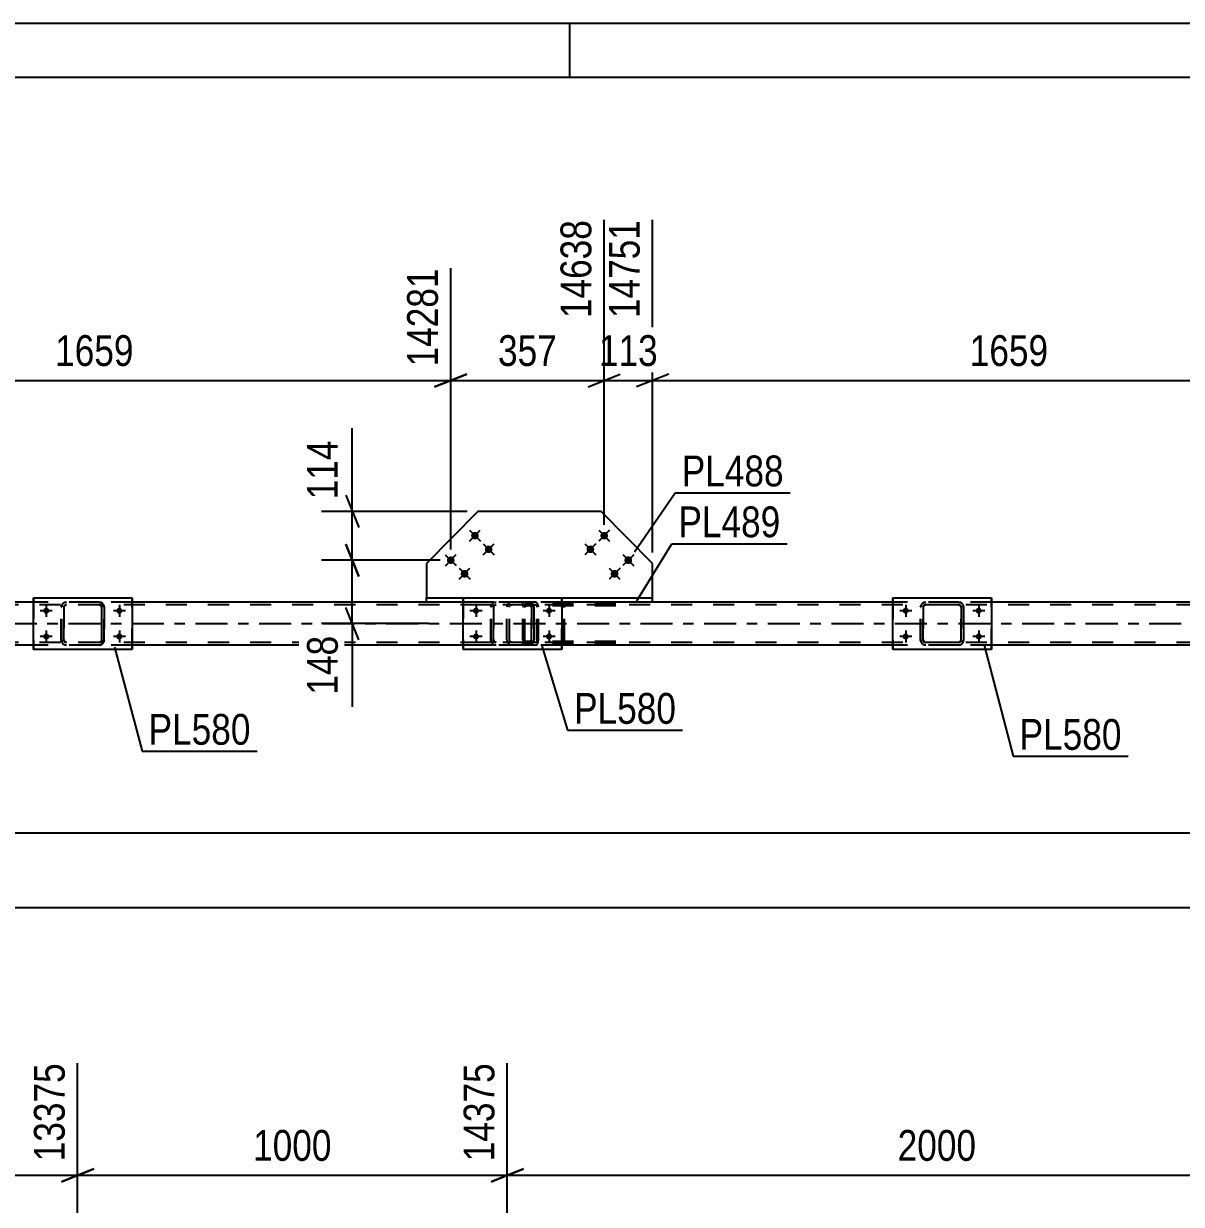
# Model space of a CAD drawing. Header units: millimetres. Extents: x 0 to 841, y 0 to 594.
# Drawn here: x 580.2 to 687.9, y 484.1 to 594 of the extents above; entities that cross this region are included whole.
import ezdxf

# ---------------------------------------------------------------- set-up
doc = ezdxf.new("R2010")
doc.units = ezdxf.units.MM
doc.linetypes.add('DXK_LINE_DOT2', pattern=[3.9198, 1.9599, -1.9599])
doc.linetypes.add('DXK_LINE_DOT3', pattern=[5.9187, 2.979, -0.9799, 0.9799, -0.9799])
doc.styles.add('Arial Narrow', font='ARIALN.TTF', dxfattribs={"height": 0.2})

# ---------------------------------------------------------------- blocks, each defined once
blk = doc.blocks.new('Unknown-570369486-1113')
at = {"color": 5, "linetype": 'Continuous'}
for p, q in [((841, 594), (0, 594)), ((631, 589), (631, 594)), ((836, 589), (5, 589))]:
    blk.add_line(p, q, dxfattribs=at)
blk = doc.blocks.new('Part-570369486-4406 - 4387')
at = {"color": 7, "linetype": 'DXK_LINE_DOT2'}
for p, q in [((760, 539.92), (93.08, 539.92)), ((590.28, 540.16), (581.08, 540.16)), ((638.72, 540.16), (617.67, 540.16)), ((670.28, 540.16), (661.08, 540.16)), ((760, 536.4), (93.08, 536.4)), ((590.28, 536.16), (581.08, 536.16)), ((630.28, 536.16), (621.08, 536.16)), ((670.28, 536.16), (661.08, 536.16))]:
    blk.add_line(p, q, dxfattribs=at)
at = {"color": 2, "linetype": 'Continuous'}
for p, q in [((581.08, 540.16), (553.58, 540.16)), ((617.67, 540.16), (590.28, 540.16)), ((661.08, 540.16), (638.72, 540.16)), ((701.08, 540.16), (670.28, 540.16)), ((581.08, 536.16), (550.28, 536.16)), ((621.08, 536.16), (590.28, 536.16)), ((661.08, 536.16), (630.28, 536.16)), ((701.08, 536.16), (670.28, 536.16))]:
    blk.add_line(p, q, dxfattribs=at)
at = {"color": 7, "linetype": 'DXK_LINE_DOT3'}
blk.add_line((93.08, 538.16), (760, 538.16), dxfattribs=at)
blk = doc.blocks.new('Part-570369486-4416 - 4387')
at = {"color": 2, "linetype": 'Continuous'}
for p, q in [((661.08, 535.76), (661.08, 540.56)), ((661.08, 540.56), (661.08, 540.56)), ((661.08, 540.56), (670.28, 540.56)), ((670.28, 540.56), (670.28, 535.76)), ((661.08, 535.76), (661.08, 535.76)), ((670.28, 535.76), (661.08, 535.76))]:
    blk.add_line(p, q, dxfattribs=at)
at = {"color": 7, "linetype": 'DXK_LINE_DOT2'}
for p, q in [((661.08, 540.56), (661.08, 535.76)), ((661.08, 540.56), (661.08, 540.56)), ((670.28, 535.76), (670.28, 540.56)), ((661.08, 535.76), (661.08, 535.76))]:
    blk.add_line(p, q, dxfattribs=at)
blk = doc.blocks.new('Part-570369486-4482 - 4387')
at = {"color": 2, "linetype": 'Continuous'}
for p, q in [((621.08, 535.76), (621.08, 540.56)), ((621.08, 540.56), (621.08, 540.56)), ((621.08, 540.56), (630.28, 540.56)), ((630.28, 540.56), (630.28, 535.76)), ((621.08, 535.76), (621.08, 535.76)), ((630.28, 535.76), (621.08, 535.76))]:
    blk.add_line(p, q, dxfattribs=at)
at = {"color": 7, "linetype": 'DXK_LINE_DOT2'}
for p, q in [((621.08, 540.56), (621.08, 535.76)), ((621.08, 540.56), (621.08, 540.56)), ((630.28, 535.76), (630.28, 540.56)), ((621.08, 535.76), (621.08, 535.76))]:
    blk.add_line(p, q, dxfattribs=at)
blk = doc.blocks.new('Part-570369486-4489 - 4387')
at = {"color": 7, "linetype": 'DXK_LINE_DOT2'}
for p, q in [((583.67, 539.68), (583.71, 539.86)), ((583.67, 539.68), (583.68, 539.68)), ((583.67, 536.64), (583.67, 539.68)), ((583.71, 539.86), (583.68, 539.68)), ((583.68, 536.64), (583.68, 539.68)), ((583.93, 539.77), (583.91, 539.68)), ((583.92, 539.68), (583.91, 539.68)), ((583.91, 539.68), (583.91, 536.64)), ((583.92, 539.68), (583.94, 539.77)), ((583.92, 536.64), (583.92, 539.68)), ((583.98, 539.85), (583.93, 539.77)), ((583.94, 539.77), (583.99, 539.85)), ((583.97, 540.12), (584.15, 540.16)), ((584.16, 540.16), (583.97, 540.12)), ((583.97, 540.12), (583.97, 540.12)), ((584.06, 539.9), (583.98, 539.85)), ((583.99, 539.85), (584.07, 539.9)), ((584.15, 539.92), (584.06, 539.9)), ((584.07, 539.9), (584.16, 539.92)), ((587.2, 540.16), (584.15, 540.16)), ((587.2, 539.92), (584.15, 539.92)), ((587.19, 540.16), (587.37, 540.12)), ((587.28, 539.9), (587.19, 539.92)), ((587.38, 540.12), (587.2, 540.16)), ((587.2, 539.92), (587.29, 539.9)), ((587.28, 539.9), (587.29, 539.9)), ((587.36, 539.85), (587.28, 539.9)), ((587.29, 539.9), (587.37, 539.85)), ((587.41, 539.77), (587.36, 539.85)), ((587.37, 539.85), (587.42, 539.77)), ((587.43, 539.7), (587.41, 539.77)), ((587.42, 539.77), (587.44, 539.68)), ((587.43, 539.68), (587.43, 539.7)), ((587.44, 539.68), (587.43, 539.68)), ((587.43, 539.68), (587.43, 536.64)), ((587.44, 536.64), (587.44, 539.68)), ((587.63, 539.86), (587.67, 539.68)), ((587.68, 539.68), (587.64, 539.86)), ((587.68, 539.68), (587.67, 539.68)), ((587.67, 539.68), (587.67, 536.64)), ((587.68, 536.64), (587.68, 539.68)), ((583.68, 536.64), (583.67, 536.64)), ((583.71, 536.46), (583.67, 536.64)), ((583.68, 536.64), (583.71, 536.46)), ((583.91, 536.64), (583.92, 536.64)), ((583.91, 536.64), (583.93, 536.55)), ((583.94, 536.55), (583.92, 536.64)), ((583.93, 536.55), (583.98, 536.47)), ((583.99, 536.47), (583.94, 536.55)), ((583.98, 536.47), (584.06, 536.42)), ((584.07, 536.42), (583.99, 536.47)), ((584.06, 536.42), (584.15, 536.4)), ((584.16, 536.4), (584.07, 536.42)), ((587.2, 536.4), (584.15, 536.4)), ((587.19, 536.4), (587.28, 536.42)), ((587.29, 536.42), (587.2, 536.4)), ((587.28, 536.42), (587.36, 536.47)), ((587.28, 536.42), (587.29, 536.42)), ((587.37, 536.47), (587.29, 536.42)), ((587.36, 536.47), (587.41, 536.55)), ((587.42, 536.55), (587.37, 536.47)), ((587.41, 536.55), (587.43, 536.64)), ((587.44, 536.64), (587.42, 536.55)), ((587.43, 536.64), (587.44, 536.64)), ((587.67, 536.64), (587.63, 536.46)), ((587.64, 536.46), (587.68, 536.64)), ((587.67, 536.64), (587.68, 536.64)), ((583.97, 536.2), (583.97, 536.2)), ((584.15, 536.16), (583.97, 536.2)), ((583.97, 536.2), (584.16, 536.16)), ((587.2, 536.16), (584.15, 536.16)), ((587.37, 536.2), (587.19, 536.16)), ((587.2, 536.16), (587.38, 536.2))]:
    blk.add_line(p, q, dxfattribs=at)
at = {"color": 7, "linetype": 'DXK_LINE_DOT3'}
blk.add_line((585.68, 538.16), (585.67, 538.16), dxfattribs=at)
at = {"color": 7, "linetype": 'DXK_LINE_DOT2'}
for centre, start, end in [((584.15, 539.68), 112.5, 157.5), ((584.16, 539.68), 112.5, 157.5), ((587.19, 539.68), 22.5, 67.5), ((587.2, 539.68), 22.5, 67.5), ((584.15, 536.64), 202.5, 247.5), ((584.16, 536.64), 202.5, 247.5), ((587.19, 536.64), 292.5, 337.5), ((587.2, 536.64), 292.5, 337.5)]:
    blk.add_arc(centre, 0.48, start, end, dxfattribs=at)
blk = doc.blocks.new('Part-570369486-4536 - 4387')
at = {"color": 2, "linetype": 'Continuous'}
for p, q in [((617.67, 540.16), (617.67, 540.56)), ((617.67, 540.56), (638.72, 540.56)), ((617.67, 540.16), (617.67, 540.16)), ((621.08, 540.16), (617.67, 540.16)), ((638.72, 540.16), (630.28, 540.16)), ((638.72, 540.16), (638.72, 540.56)), ((638.72, 540.16), (638.72, 540.16))]:
    blk.add_line(p, q, dxfattribs=at)
at = {"color": 7, "linetype": 'DXK_LINE_DOT2'}
for p, q in [((617.67, 540.56), (617.67, 540.56)), ((617.67, 540.56), (638.72, 540.56)), ((638.72, 540.16), (617.67, 540.16)), ((630.28, 540.16), (621.08, 540.16)), ((638.72, 540.56), (638.72, 540.56))]:
    blk.add_line(p, q, dxfattribs=at)
blk = doc.blocks.new('Part-570369486-4483 - 4387')
at = {"color": 7, "linetype": 'DXK_LINE_DOT2'}
for p, q in [((623.67, 539.68), (623.71, 539.86)), ((623.67, 539.68), (623.68, 539.68)), ((623.67, 536.64), (623.67, 539.68)), ((623.71, 539.86), (623.68, 539.68)), ((623.68, 536.64), (623.68, 539.68)), ((623.93, 539.77), (623.91, 539.68)), ((623.92, 539.68), (623.91, 539.68)), ((623.91, 539.68), (623.91, 536.64)), ((623.92, 539.68), (623.94, 539.77)), ((623.92, 536.64), (623.92, 539.68)), ((623.98, 539.85), (623.93, 539.77)), ((623.94, 539.77), (623.99, 539.85)), ((623.97, 540.12), (624.15, 540.16)), ((624.16, 540.16), (623.97, 540.12)), ((623.97, 540.12), (623.97, 540.12)), ((624.06, 539.9), (623.98, 539.85)), ((623.99, 539.85), (624.07, 539.9)), ((624.15, 539.92), (624.06, 539.9)), ((624.07, 539.9), (624.16, 539.92)), ((627.2, 540.16), (624.15, 540.16)), ((627.2, 539.92), (624.15, 539.92)), ((627.19, 540.16), (627.37, 540.12)), ((627.28, 539.9), (627.19, 539.92)), ((627.38, 540.12), (627.2, 540.16)), ((627.2, 539.92), (627.29, 539.9)), ((627.28, 539.9), (627.29, 539.9)), ((627.36, 539.85), (627.28, 539.9)), ((627.29, 539.9), (627.37, 539.85)), ((627.41, 539.77), (627.36, 539.85)), ((627.37, 539.85), (627.42, 539.77)), ((627.43, 539.69), (627.41, 539.77)), ((627.42, 539.77), (627.44, 539.68)), ((627.43, 539.68), (627.43, 539.69)), ((627.44, 539.68), (627.43, 539.68)), ((627.43, 539.68), (627.43, 536.64)), ((627.44, 536.64), (627.44, 539.68)), ((627.63, 539.86), (627.67, 539.68)), ((627.68, 539.68), (627.64, 539.86)), ((627.68, 539.68), (627.67, 539.68)), ((627.67, 539.68), (627.67, 536.64)), ((627.68, 536.64), (627.68, 539.68)), ((623.68, 536.64), (623.67, 536.64)), ((623.71, 536.46), (623.67, 536.64)), ((623.68, 536.64), (623.71, 536.46)), ((623.91, 536.64), (623.92, 536.64)), ((623.91, 536.64), (623.93, 536.55)), ((623.94, 536.55), (623.92, 536.64)), ((623.93, 536.55), (623.98, 536.47)), ((623.99, 536.47), (623.94, 536.55)), ((623.98, 536.47), (624.06, 536.42)), ((624.07, 536.42), (623.99, 536.47)), ((624.06, 536.42), (624.15, 536.4)), ((624.16, 536.4), (624.07, 536.42)), ((627.2, 536.4), (624.15, 536.4)), ((627.19, 536.4), (627.28, 536.42)), ((627.29, 536.42), (627.2, 536.4)), ((627.28, 536.42), (627.36, 536.47)), ((627.28, 536.42), (627.29, 536.42)), ((627.37, 536.47), (627.29, 536.42)), ((627.36, 536.47), (627.41, 536.55)), ((627.42, 536.55), (627.37, 536.47)), ((627.41, 536.55), (627.43, 536.64)), ((627.44, 536.64), (627.42, 536.55)), ((627.43, 536.64), (627.44, 536.64)), ((627.67, 536.64), (627.63, 536.46)), ((627.64, 536.46), (627.68, 536.64)), ((627.67, 536.64), (627.68, 536.64)), ((623.97, 536.2), (623.97, 536.2)), ((624.15, 536.16), (623.97, 536.2)), ((623.97, 536.2), (624.16, 536.16)), ((627.2, 536.16), (624.15, 536.16)), ((627.37, 536.2), (627.19, 536.16)), ((627.2, 536.16), (627.38, 536.2))]:
    blk.add_line(p, q, dxfattribs=at)
at = {"color": 7, "linetype": 'DXK_LINE_DOT3'}
blk.add_line((625.68, 538.16), (625.67, 538.16), dxfattribs=at)
at = {"color": 7, "linetype": 'DXK_LINE_DOT2'}
for centre, start, end in [((624.15, 539.68), 112.5, 157.5), ((624.16, 539.68), 112.5, 157.5), ((627.19, 539.68), 22.5, 67.5), ((627.2, 539.68), 22.5, 67.5), ((624.15, 536.64), 202.5, 247.5), ((624.16, 536.64), 202.5, 247.5), ((627.19, 536.64), 292.5, 337.5), ((627.2, 536.64), 292.5, 337.5)]:
    blk.add_arc(centre, 0.48, start, end, dxfattribs=at)
blk = doc.blocks.new('Part-570369486-4488 - 4387')
at = {"color": 2, "linetype": 'Continuous'}
for p, q in [((581.08, 535.76), (581.08, 540.56)), ((581.08, 540.56), (581.08, 540.56)), ((581.08, 540.56), (590.28, 540.56)), ((590.28, 540.56), (590.28, 535.76)), ((581.08, 535.76), (581.08, 535.76)), ((590.28, 535.76), (581.08, 535.76))]:
    blk.add_line(p, q, dxfattribs=at)
at = {"color": 7, "linetype": 'DXK_LINE_DOT2'}
for p, q in [((581.08, 540.56), (581.08, 535.76)), ((581.08, 540.56), (581.08, 540.56)), ((590.28, 535.76), (590.28, 540.56)), ((581.08, 535.76), (581.08, 535.76))]:
    blk.add_line(p, q, dxfattribs=at)
blk = doc.blocks.new('Part-570369486-4508 - 4387')
at = {"color": 2, "linetype": 'Continuous'}
for p, q in [((622.45, 548.61), (617.67, 543.77)), ((633.94, 548.61), (622.45, 548.61)), ((638.72, 543.77), (633.94, 548.61)), ((617.67, 543.77), (617.67, 540.56)), ((638.72, 540.56), (638.72, 543.77))]:
    blk.add_line(p, q, dxfattribs=at)
at = {"color": 7, "linetype": 'DXK_LINE_DOT2'}
blk.add_line((617.67, 540.56), (638.72, 540.56), dxfattribs=at)
blk = doc.blocks.new('Bolt-570369486-4659 - 4387')
at = {"linetype": 'Continuous'}
for points in [[(582, 539.36), (582, 539.42), (582.02, 539.47), (582.05, 539.52), (582.09, 539.57), (582.14, 539.6), (582.19, 539.63), (582.25, 539.64), (582.31, 539.64), (582.36, 539.63), (582.42, 539.6), (582.47, 539.57), (582.5, 539.52), (582.53, 539.47), (582.55, 539.42), (582.56, 539.36), (582.55, 539.3), (582.53, 539.25), (582.5, 539.19), (582.47, 539.15), (582.42, 539.12), (582.36, 539.09), (582.31, 539.08), (582.25, 539.08), (582.19, 539.09), (582.14, 539.12), (582.09, 539.15), (582.05, 539.19), (582.02, 539.25), (582, 539.3)], [(588.8, 539.36), (588.8, 539.42), (588.82, 539.47), (588.85, 539.52), (588.89, 539.57), (588.94, 539.6), (588.99, 539.63), (589.05, 539.64), (589.11, 539.64), (589.16, 539.63), (589.22, 539.6), (589.27, 539.57), (589.3, 539.52), (589.33, 539.47), (589.35, 539.42), (589.36, 539.36), (589.35, 539.3), (589.33, 539.25), (589.3, 539.19), (589.27, 539.15), (589.22, 539.12), (589.16, 539.09), (589.11, 539.08), (589.05, 539.08), (588.99, 539.09), (588.94, 539.12), (588.89, 539.15), (588.85, 539.19), (588.82, 539.25), (588.8, 539.3)], [(582, 536.96), (582, 537.02), (582.02, 537.07), (582.05, 537.12), (582.09, 537.17), (582.14, 537.2), (582.19, 537.23), (582.25, 537.24), (582.31, 537.24), (582.36, 537.23), (582.42, 537.2), (582.47, 537.17), (582.5, 537.12), (582.53, 537.07), (582.55, 537.02), (582.56, 536.96), (582.55, 536.9), (582.53, 536.85), (582.5, 536.79), (582.47, 536.75), (582.42, 536.72), (582.36, 536.69), (582.31, 536.68), (582.25, 536.68), (582.19, 536.69), (582.14, 536.72), (582.09, 536.75), (582.05, 536.79), (582.02, 536.85), (582, 536.9)], [(588.8, 536.96), (588.8, 537.02), (588.82, 537.07), (588.85, 537.12), (588.89, 537.17), (588.94, 537.2), (588.99, 537.23), (589.05, 537.24), (589.11, 537.24), (589.16, 537.23), (589.22, 537.2), (589.27, 537.17), (589.3, 537.12), (589.33, 537.07), (589.35, 537.02), (589.36, 536.96), (589.35, 536.9), (589.33, 536.85), (589.3, 536.79), (589.27, 536.75), (589.22, 536.72), (589.16, 536.69), (589.11, 536.68), (589.05, 536.68), (588.99, 536.69), (588.94, 536.72), (588.89, 536.75), (588.85, 536.79), (588.82, 536.85), (588.8, 536.9)]]:
    blk.add_hatch(color=1, dxfattribs=at).paths.add_polyline_path(points)
at = {"color": 1, "linetype": 'Continuous'}
for p, q in [((582.28, 539.92), (582.28, 538.8)), ((589.08, 539.92), (589.08, 538.8)), ((582.84, 539.36), (581.72, 539.36)), ((589.64, 539.36), (588.52, 539.36)), ((582.28, 537.52), (582.28, 536.4)), ((589.08, 537.52), (589.08, 536.4)), ((582.84, 536.96), (581.72, 536.96)), ((589.64, 536.96), (588.52, 536.96))]:
    blk.add_line(p, q, dxfattribs=at)
blk = doc.blocks.new('Part-570369486-4691 - 4387')
at = {"color": 7, "linetype": 'DXK_LINE_DOT2'}
for p, q in [((626.67, 539.79), (626.64, 539.67)), ((626.64, 536.65), (626.64, 539.67)), ((626.81, 539.67), (626.82, 539.73)), ((626.81, 536.65), (626.81, 539.67)), ((626.82, 539.73), (626.86, 539.78)), ((626.98, 539.99), (626.85, 539.97)), ((626.86, 539.78), (626.92, 539.82)), ((626.92, 539.82), (626.98, 539.83)), ((635.29, 539.99), (626.98, 539.99)), ((635.29, 539.83), (626.98, 539.83)), ((630.32, 539.97), (630.19, 539.99)), ((630.19, 539.83), (630.26, 539.82)), ((630.26, 539.82), (630.31, 539.78)), ((630.31, 539.78), (630.35, 539.73)), ((630.36, 539.68), (630.35, 539.73)), ((630.36, 539.67), (630.36, 539.68)), ((630.36, 536.65), (630.36, 539.67)), ((630.51, 539.77), (630.51, 539.79)), ((630.53, 539.67), (630.51, 539.77)), ((630.53, 536.65), (630.53, 539.67)), ((626.64, 536.65), (626.67, 536.53)), ((626.82, 536.59), (626.81, 536.65)), ((626.86, 536.54), (626.82, 536.59)), ((626.85, 536.35), (626.98, 536.33)), ((626.92, 536.5), (626.86, 536.54)), ((626.98, 536.49), (626.92, 536.5)), ((635.29, 536.49), (626.98, 536.49)), ((635.29, 536.33), (626.98, 536.33)), ((630.26, 536.5), (630.19, 536.49)), ((630.19, 536.33), (630.32, 536.35)), ((630.31, 536.54), (630.26, 536.5)), ((630.35, 536.59), (630.31, 536.54)), ((630.36, 536.65), (630.35, 536.59)), ((630.51, 536.53), (630.53, 536.65))]:
    blk.add_line(p, q, dxfattribs=at)
for centre, start, end in [((626.97, 539.66), 110.7583, 155.68), ((626.97, 536.66), 204.32, 249.2417), ((630.21, 536.66), 290.7583, 335.68)]:
    blk.add_arc(centre, 0.331, start, end, dxfattribs=at)
blk = doc.blocks.new('Bolt-570369486-4625 - 4387')
at = {"linetype": 'Continuous'}
for points in [[(622, 539.36), (622, 539.42), (622.02, 539.47), (622.05, 539.52), (622.09, 539.57), (622.14, 539.6), (622.19, 539.63), (622.25, 539.64), (622.31, 539.64), (622.36, 539.63), (622.42, 539.6), (622.47, 539.57), (622.5, 539.52), (622.53, 539.47), (622.55, 539.42), (622.56, 539.36), (622.55, 539.3), (622.53, 539.25), (622.5, 539.19), (622.47, 539.15), (622.42, 539.12), (622.36, 539.09), (622.31, 539.08), (622.25, 539.08), (622.19, 539.09), (622.14, 539.12), (622.09, 539.15), (622.05, 539.19), (622.02, 539.25), (622, 539.3)], [(628.8, 539.36), (628.8, 539.42), (628.82, 539.47), (628.85, 539.52), (628.89, 539.57), (628.94, 539.6), (628.99, 539.63), (629.05, 539.64), (629.11, 539.64), (629.16, 539.63), (629.22, 539.6), (629.27, 539.57), (629.3, 539.52), (629.33, 539.47), (629.35, 539.42), (629.36, 539.36), (629.35, 539.3), (629.33, 539.25), (629.3, 539.19), (629.27, 539.15), (629.22, 539.12), (629.16, 539.09), (629.11, 539.08), (629.05, 539.08), (628.99, 539.09), (628.94, 539.12), (628.89, 539.15), (628.85, 539.19), (628.82, 539.25), (628.8, 539.3)], [(622, 536.96), (622, 537.02), (622.02, 537.07), (622.05, 537.12), (622.09, 537.17), (622.14, 537.2), (622.19, 537.23), (622.25, 537.24), (622.31, 537.24), (622.36, 537.23), (622.42, 537.2), (622.47, 537.17), (622.5, 537.12), (622.53, 537.07), (622.55, 537.02), (622.56, 536.96), (622.55, 536.9), (622.53, 536.85), (622.5, 536.79), (622.47, 536.75), (622.42, 536.72), (622.36, 536.69), (622.31, 536.68), (622.25, 536.68), (622.19, 536.69), (622.14, 536.72), (622.09, 536.75), (622.05, 536.79), (622.02, 536.85), (622, 536.9)], [(628.8, 536.96), (628.8, 537.02), (628.82, 537.07), (628.85, 537.12), (628.89, 537.17), (628.94, 537.2), (628.99, 537.23), (629.05, 537.24), (629.11, 537.24), (629.16, 537.23), (629.22, 537.2), (629.27, 537.17), (629.3, 537.12), (629.33, 537.07), (629.35, 537.02), (629.36, 536.96), (629.35, 536.9), (629.33, 536.85), (629.3, 536.79), (629.27, 536.75), (629.22, 536.72), (629.16, 536.69), (629.11, 536.68), (629.05, 536.68), (628.99, 536.69), (628.94, 536.72), (628.89, 536.75), (628.85, 536.79), (628.82, 536.85), (628.8, 536.9)]]:
    blk.add_hatch(color=1, dxfattribs=at).paths.add_polyline_path(points)
at = {"color": 1, "linetype": 'Continuous'}
for p, q in [((622.28, 539.92), (622.28, 538.8)), ((629.08, 539.92), (629.08, 538.8)), ((622.84, 539.36), (621.72, 539.36)), ((629.64, 539.36), (628.52, 539.36)), ((622.28, 537.52), (622.28, 536.4)), ((629.08, 537.52), (629.08, 536.4)), ((622.84, 536.96), (621.72, 536.96)), ((629.64, 536.96), (628.52, 536.96))]:
    blk.add_line(p, q, dxfattribs=at)
blk = doc.blocks.new('Bolt-570369486-4626 - 4387')
at = {"linetype": 'Continuous'}
for points in [[(634.46, 546.09, -1), (633.96, 546.6, -1)], [(633.18, 544.82, -1), (632.68, 545.33, -1)], [(636.71, 543.81, -1), (636.2, 544.32, -1)], [(635.43, 542.54, -1), (634.92, 543.06, -1)]]:
    blk.add_hatch(color=1, dxfattribs=at).paths.add_polyline_path(points)
at = {"color": 1, "linetype": 'Continuous'}
for p, q in [((634.72, 546.85), (633.7, 545.84)), ((633.7, 546.85), (634.72, 545.83)), ((632.42, 545.59), (633.43, 544.57)), ((633.44, 545.58), (632.42, 544.57)), ((635.95, 544.58), (636.96, 543.55)), ((636.97, 544.57), (635.95, 543.56)), ((635.69, 543.31), (634.66, 542.29)), ((634.67, 543.31), (635.68, 542.29))]:
    blk.add_line(p, q, dxfattribs=at)
blk = doc.blocks.new('Bolt-570369486-4651 - 4387')
at = {"linetype": 'Continuous'}
for points in [[(662, 539.36), (662, 539.42), (662.02, 539.47), (662.05, 539.52), (662.09, 539.57), (662.14, 539.6), (662.19, 539.63), (662.25, 539.64), (662.31, 539.64), (662.36, 539.63), (662.42, 539.6), (662.46, 539.57), (662.5, 539.52), (662.53, 539.47), (662.55, 539.42), (662.56, 539.36), (662.55, 539.3), (662.53, 539.25), (662.5, 539.19), (662.46, 539.15), (662.42, 539.12), (662.36, 539.09), (662.31, 539.08), (662.25, 539.08), (662.19, 539.09), (662.14, 539.12), (662.09, 539.15), (662.05, 539.19), (662.02, 539.25), (662, 539.3)], [(668.8, 539.36), (668.8, 539.42), (668.82, 539.47), (668.85, 539.52), (668.89, 539.57), (668.94, 539.6), (668.99, 539.63), (669.05, 539.64), (669.11, 539.64), (669.16, 539.63), (669.22, 539.6), (669.26, 539.57), (669.3, 539.52), (669.33, 539.47), (669.35, 539.42), (669.36, 539.36), (669.35, 539.3), (669.33, 539.25), (669.3, 539.19), (669.26, 539.15), (669.22, 539.12), (669.16, 539.09), (669.11, 539.08), (669.05, 539.08), (668.99, 539.09), (668.94, 539.12), (668.89, 539.15), (668.85, 539.19), (668.82, 539.25), (668.8, 539.3)], [(662, 536.96), (662, 537.02), (662.02, 537.07), (662.05, 537.12), (662.09, 537.17), (662.14, 537.2), (662.19, 537.23), (662.25, 537.24), (662.31, 537.24), (662.36, 537.23), (662.42, 537.2), (662.46, 537.17), (662.5, 537.12), (662.53, 537.07), (662.55, 537.02), (662.56, 536.96), (662.55, 536.9), (662.53, 536.85), (662.5, 536.79), (662.46, 536.75), (662.42, 536.72), (662.36, 536.69), (662.31, 536.68), (662.25, 536.68), (662.19, 536.69), (662.14, 536.72), (662.09, 536.75), (662.05, 536.79), (662.02, 536.85), (662, 536.9)], [(668.8, 536.96), (668.8, 537.02), (668.82, 537.07), (668.85, 537.12), (668.89, 537.17), (668.94, 537.2), (668.99, 537.23), (669.05, 537.24), (669.11, 537.24), (669.16, 537.23), (669.22, 537.2), (669.26, 537.17), (669.3, 537.12), (669.33, 537.07), (669.35, 537.02), (669.36, 536.96), (669.35, 536.9), (669.33, 536.85), (669.3, 536.79), (669.26, 536.75), (669.22, 536.72), (669.16, 536.69), (669.11, 536.68), (669.05, 536.68), (668.99, 536.69), (668.94, 536.72), (668.89, 536.75), (668.85, 536.79), (668.82, 536.85), (668.8, 536.9)]]:
    blk.add_hatch(color=1, dxfattribs=at).paths.add_polyline_path(points)
at = {"color": 1, "linetype": 'Continuous'}
for p, q in [((662.28, 539.92), (662.28, 538.8)), ((669.08, 539.92), (669.08, 538.8)), ((662.84, 539.36), (661.72, 539.36)), ((669.64, 539.36), (668.52, 539.36)), ((662.28, 537.52), (662.28, 536.4)), ((669.08, 537.52), (669.08, 536.4)), ((662.84, 536.96), (661.72, 536.96)), ((669.64, 536.96), (668.52, 536.96))]:
    blk.add_line(p, q, dxfattribs=at)
blk = doc.blocks.new('Bolt-570369486-4660 - 4387')
at = {"linetype": 'Continuous'}
for points in [[(622.43, 546.6, -1), (621.93, 546.09, -1)], [(623.71, 545.33, -1), (623.21, 544.82, -1)], [(620.18, 544.32, -1), (619.68, 543.81, -1)], [(621.47, 543.06, -1), (620.96, 542.54, -1)]]:
    blk.add_hatch(color=1, dxfattribs=at).paths.add_polyline_path(points)
at = {"color": 1, "linetype": 'Continuous'}
for p, q in [((621.67, 546.85), (622.69, 545.84)), ((621.67, 545.83), (622.68, 546.85)), ((622.95, 544.57), (623.97, 545.59)), ((622.95, 545.58), (623.97, 544.57)), ((619.42, 544.57), (620.44, 543.56)), ((619.43, 543.55), (620.44, 544.58)), ((620.7, 543.31), (621.73, 542.29)), ((620.71, 542.29), (621.72, 543.31))]:
    blk.add_line(p, q, dxfattribs=at)
blk = doc.blocks.new('Part-570369486-4692 - 4387')
at = {"color": 7, "linetype": 'DXK_LINE_DOT2'}
for p, q in [((627.82, 540.16), (621.27, 540.16)), ((627.82, 539.92), (621.27, 539.92)), ((625.18, 539.86), (625.14, 539.68)), ((625.14, 536.64), (625.14, 539.68)), ((625.39, 539.68), (625.41, 539.77)), ((625.39, 536.64), (625.39, 539.68)), ((625.41, 539.77), (625.46, 539.85)), ((625.64, 540.16), (625.45, 540.12)), ((625.46, 539.85), (625.55, 539.9)), ((625.55, 539.9), (625.64, 539.92)), ((626.64, 539.92), (626.64, 540.16)), ((627.92, 540.12), (627.82, 540.16)), ((627.82, 539.92), (627.87, 539.9)), ((627.87, 539.9), (627.91, 539.85)), ((627.91, 539.85), (627.94, 539.77)), ((628.01, 540.02), (627.92, 540.12)), ((627.94, 539.77), (627.95, 539.68)), ((627.95, 536.64), (627.95, 539.68)), ((628.07, 539.86), (628.01, 540.02)), ((628.09, 539.68), (628.07, 539.86)), ((628.09, 536.64), (628.09, 539.68)), ((627.82, 536.4), (621.27, 536.4)), ((625.14, 536.64), (625.18, 536.46)), ((625.41, 536.55), (625.39, 536.64)), ((625.46, 536.47), (625.41, 536.55)), ((625.55, 536.42), (625.46, 536.47)), ((625.64, 536.4), (625.55, 536.42)), ((626.64, 536.16), (626.64, 536.4)), ((627.87, 536.42), (627.82, 536.4)), ((627.91, 536.47), (627.87, 536.42)), ((627.94, 536.55), (627.91, 536.47)), ((627.92, 536.2), (628.01, 536.3)), ((627.95, 536.64), (627.94, 536.55)), ((628.01, 536.3), (628.07, 536.46)), ((628.07, 536.46), (628.09, 536.64)), ((627.82, 536.16), (621.27, 536.16)), ((625.45, 536.2), (625.64, 536.16)), ((627.82, 536.16), (627.92, 536.2))]:
    blk.add_line(p, q, dxfattribs=at)
for centre, start, end in [((625.63, 539.67), 111.1942, 156.1507), ((625.63, 536.66), 203.8493, 248.8058)]:
    blk.add_arc(centre, 0.492, start, end, dxfattribs=at)
blk = doc.blocks.new('Part-570369486-4707 - 4387')
at = {"color": 7, "linetype": 'DXK_LINE_DOT2'}
for p, q in [((663.67, 539.68), (663.71, 539.86)), ((663.67, 539.68), (663.68, 539.68)), ((663.67, 536.64), (663.67, 539.68)), ((663.71, 539.86), (663.68, 539.68)), ((663.68, 536.64), (663.68, 539.68)), ((663.93, 539.77), (663.91, 539.68)), ((663.92, 539.68), (663.91, 539.68)), ((663.91, 539.68), (663.91, 536.64)), ((663.92, 539.68), (663.94, 539.77)), ((663.92, 536.64), (663.92, 539.68)), ((663.98, 539.85), (663.93, 539.77)), ((663.94, 539.77), (663.99, 539.85)), ((663.97, 540.12), (664.15, 540.16)), ((664.16, 540.16), (663.97, 540.12)), ((663.97, 540.12), (663.97, 540.12)), ((664.06, 539.9), (663.98, 539.85)), ((663.99, 539.85), (664.07, 539.9)), ((664.15, 539.92), (664.06, 539.9)), ((664.07, 539.9), (664.16, 539.92)), ((667.2, 540.16), (664.15, 540.16)), ((667.2, 539.92), (664.15, 539.92)), ((667.19, 540.16), (667.37, 540.12)), ((667.28, 539.9), (667.19, 539.92)), ((667.38, 540.12), (667.2, 540.16)), ((667.2, 539.92), (667.29, 539.9)), ((667.28, 539.9), (667.29, 539.9)), ((667.36, 539.85), (667.28, 539.9)), ((667.29, 539.9), (667.37, 539.85)), ((667.41, 539.77), (667.36, 539.85)), ((667.37, 539.85), (667.42, 539.77)), ((667.43, 539.69), (667.41, 539.77)), ((667.42, 539.77), (667.44, 539.68)), ((667.43, 539.68), (667.43, 539.69)), ((667.44, 539.68), (667.43, 539.68)), ((667.43, 539.68), (667.43, 536.64)), ((667.44, 536.64), (667.44, 539.68)), ((667.63, 539.86), (667.67, 539.68)), ((667.68, 539.68), (667.64, 539.86)), ((667.68, 539.68), (667.67, 539.68)), ((667.67, 539.68), (667.67, 536.64)), ((667.68, 536.64), (667.68, 539.68)), ((663.68, 536.64), (663.67, 536.64)), ((663.71, 536.46), (663.67, 536.64)), ((663.68, 536.64), (663.71, 536.46)), ((663.91, 536.64), (663.92, 536.64)), ((663.91, 536.64), (663.93, 536.55)), ((663.94, 536.55), (663.92, 536.64)), ((663.93, 536.55), (663.98, 536.47)), ((663.99, 536.47), (663.94, 536.55)), ((663.98, 536.47), (664.06, 536.42)), ((664.07, 536.42), (663.99, 536.47)), ((664.06, 536.42), (664.15, 536.4)), ((664.16, 536.4), (664.07, 536.42)), ((667.2, 536.4), (664.15, 536.4)), ((667.19, 536.4), (667.28, 536.42)), ((667.29, 536.42), (667.2, 536.4)), ((667.28, 536.42), (667.36, 536.47)), ((667.28, 536.42), (667.29, 536.42)), ((667.37, 536.47), (667.29, 536.42)), ((667.36, 536.47), (667.41, 536.55)), ((667.42, 536.55), (667.37, 536.47)), ((667.41, 536.55), (667.43, 536.64)), ((667.44, 536.64), (667.42, 536.55)), ((667.43, 536.64), (667.44, 536.64)), ((667.67, 536.64), (667.63, 536.46)), ((667.64, 536.46), (667.68, 536.64)), ((667.67, 536.64), (667.68, 536.64)), ((663.97, 536.2), (663.97, 536.2)), ((664.15, 536.16), (663.97, 536.2)), ((663.97, 536.2), (664.16, 536.16)), ((667.2, 536.16), (664.15, 536.16)), ((667.37, 536.2), (667.19, 536.16)), ((667.2, 536.16), (667.38, 536.2))]:
    blk.add_line(p, q, dxfattribs=at)
at = {"color": 7, "linetype": 'DXK_LINE_DOT3'}
blk.add_line((665.68, 538.16), (665.67, 538.16), dxfattribs=at)
at = {"color": 7, "linetype": 'DXK_LINE_DOT2'}
for centre, start, end in [((664.15, 539.68), 112.5, 157.5), ((664.16, 539.68), 112.5, 157.5), ((667.19, 539.68), 22.5, 67.5), ((667.2, 539.68), 22.5, 67.5), ((664.15, 536.64), 202.5, 247.5), ((664.16, 536.64), 202.5, 247.5), ((667.19, 536.64), 292.5, 337.5), ((667.2, 536.64), 292.5, 337.5)]:
    blk.add_arc(centre, 0.48, start, end, dxfattribs=at)
blk = doc.blocks.new('StraightDimension-570369486-5651 - 4387')
at = {"color": 7, "linetype": 'Continuous'}
blk.add_line((62.76, 511.75), (760.64, 511.75), dxfattribs=at)
blk = doc.blocks.new('StraightDimension-570369486-5148 - 4387')
at = {"color": 7, "linetype": 'Continuous'}
blk.add_line((63.4, 518.7), (760, 518.7), dxfattribs=at)
blk = doc.blocks.new('StraightDimension-570369486-12080 - 4387')
at = {"color": 7, "linetype": 'Continuous'}
for p, q in [((638.72, 544.77), (638.72, 575.74)), ((705.07, 545.06), (705.07, 571.24)), ((640.22, 561.39), (637.22, 560.19)), ((638.72, 560.79), (705.07, 560.79)), ((703.57, 560.19), (706.57, 561.39))]:
    blk.add_line(p, q, dxfattribs=at)
at = {"color": 0}
blk.add_wipeout([(676.15, 561.54), (676.15, 565.74), (667.64, 565.74), (667.64, 561.54)], dxfattribs=at)
at = {"color": 3, "style": 'Arial Narrow'}
blk.add_text('1659', height=2.863, dxfattribs=at).set_placement((668.24, 562.14))
at = {"color": 0, "linetype": 'Continuous'}
blk.add_wipeout([(704.47, 571.84), (700.27, 571.84), (700.27, 561.49), (704.47, 561.49)], dxfattribs=at)
at = {"color": 3, "linetype": 'Continuous', "style": 'Arial Narrow'}
blk.add_text('16409', height=2.863, rotation=90.0002, dxfattribs=at).set_placement((703.87, 562.09))
blk = doc.blocks.new('StraightDimension-570369486-21012 - 4387')
at = {"color": 7, "linetype": 'Continuous'}
for p, q in [((610.16, 545.56), (611.36, 542.56)), ((618.93, 544.06), (607.91, 544.06)), ((610.76, 538.16), (610.76, 544.06)), ((611.36, 536.66), (610.16, 539.66)), ((617.88, 538.16), (607.91, 538.16)), ((610.76, 538.16), (610.76, 530.42)), ((610.76, 538.16), (610.76, 530.42))]:
    blk.add_line(p, q, dxfattribs=at)
at = {"color": 0}
blk.add_wipeout([(610.01, 537.63), (605.81, 537.63), (605.81, 530.95), (610.01, 530.95)], dxfattribs=at)
at = {"color": 3, "style": 'Arial Narrow'}
blk.add_text('148', height=2.863, rotation=90.0002, dxfattribs=at).set_placement((609.41, 531.55))
blk = doc.blocks.new('StraightDimension-570369486-12081 - 4387')
at = {"color": 7, "linetype": 'Continuous'}
for p, q in [((634.21, 547.34), (634.21, 575.74)), ((638.72, 544.77), (638.72, 575.74)), ((632.71, 560.19), (635.71, 561.39)), ((634.21, 560.79), (638.72, 560.79)), ((640.22, 561.39), (637.22, 560.19))]:
    blk.add_line(p, q, dxfattribs=at)
at = {"color": 0}
blk.add_wipeout([(639.81, 561.54), (639.81, 565.74), (633.12, 565.74), (633.12, 561.54)], dxfattribs=at)
at = {"color": 3, "style": 'Arial Narrow'}
blk.add_text('113', height=2.863, dxfattribs=at).set_placement((633.72, 562.14))
at = {"color": 0, "linetype": 'Continuous'}
blk.add_wipeout([(638.12, 576.34), (633.92, 576.34), (633.92, 565.99), (638.12, 565.99)], dxfattribs=at)
at = {"color": 3, "linetype": 'Continuous', "style": 'Arial Narrow'}
blk.add_text('14751', height=2.863, rotation=90.0002, dxfattribs=at).set_placement((637.52, 566.59))
blk = doc.blocks.new('StraightDimension-570369486-12082 - 4387')
at = {"color": 7, "linetype": 'Continuous'}
for p, q in [((634.21, 547.34), (634.21, 575.74)), ((619.93, 545.06), (619.93, 571.24)), ((621.43, 561.39), (618.43, 560.19)), ((619.93, 560.79), (634.21, 560.79)), ((632.71, 560.19), (635.71, 561.39))]:
    blk.add_line(p, q, dxfattribs=at)
at = {"color": 0}
blk.add_wipeout([(630.41, 561.54), (630.41, 565.74), (623.73, 565.74), (623.73, 561.54)], dxfattribs=at)
at = {"color": 3, "style": 'Arial Narrow'}
blk.add_text('357', height=2.863, dxfattribs=at).set_placement((624.33, 562.14))
at = {"color": 0, "linetype": 'Continuous'}
blk.add_wipeout([(633.61, 576.34), (629.41, 576.34), (629.41, 565.99), (633.61, 565.99)], dxfattribs=at)
at = {"color": 3, "linetype": 'Continuous', "style": 'Arial Narrow'}
blk.add_text('14638', height=2.863, rotation=90.0002, dxfattribs=at).set_placement((633.01, 566.59))
blk = doc.blocks.new('StraightDimension-570369486-12083 - 4387')
at = {"color": 7, "linetype": 'Continuous'}
for p, q in [((553.58, 544.77), (553.58, 586.24)), ((619.93, 545.06), (619.93, 571.24)), ((555.08, 561.39), (552.08, 560.19)), ((553.58, 560.79), (619.93, 560.79)), ((618.43, 560.19), (621.43, 561.39))]:
    blk.add_line(p, q, dxfattribs=at)
at = {"color": 0}
blk.add_wipeout([(591.01, 561.54), (591.01, 565.74), (582.5, 565.74), (582.5, 561.54)], dxfattribs=at)
at = {"color": 3, "style": 'Arial Narrow'}
blk.add_text('1659', height=2.863, dxfattribs=at).set_placement((583.1, 562.14))
at = {"color": 0, "linetype": 'Continuous'}
blk.add_wipeout([(619.33, 571.84), (615.13, 571.84), (615.13, 561.49), (619.33, 561.49)], dxfattribs=at)
at = {"color": 3, "linetype": 'Continuous', "style": 'Arial Narrow'}
blk.add_text('14281', height=2.863, rotation=90.0002, dxfattribs=at).set_placement((618.73, 562.09))
blk = doc.blocks.new('StraightDimension-570369486-21011 - 4387')
at = {"color": 7, "linetype": 'Continuous'}
for p, q in [((610.76, 548.61), (610.76, 556.34)), ((610.76, 548.61), (610.76, 556.34)), ((610.16, 550.11), (611.36, 547.11)), ((621.45, 548.61), (607.91, 548.61)), ((610.76, 544.06), (610.76, 548.61)), ((611.36, 542.56), (610.16, 545.56)), ((618.93, 544.06), (607.91, 544.06))]:
    blk.add_line(p, q, dxfattribs=at)
at = {"color": 0}
blk.add_wipeout([(610.01, 555.82), (605.81, 555.82), (605.81, 549.13), (610.01, 549.13)], dxfattribs=at)
at = {"color": 3, "style": 'Arial Narrow'}
blk.add_text('114', height=2.863, rotation=90.0002, dxfattribs=at).set_placement((609.41, 549.73))
blk = doc.blocks.new('StraightDimension-570369486-32322 - 1691')
at = {"color": 7, "linetype": 'Continuous'}
for p, q in [((585.19, 447.35), (585.19, 497.27)), ((625.19, 447.35), (625.19, 497.27)), ((586.69, 487.42), (583.69, 486.22)), ((585.19, 486.82), (625.19, 486.82)), ((623.69, 486.22), (626.69, 487.42))]:
    blk.add_line(p, q, dxfattribs=at)
at = {"color": 0}
blk.add_wipeout([(609.45, 487.57), (609.45, 491.77), (600.93, 491.77), (600.93, 487.57)], dxfattribs=at)
at = {"color": 3, "style": 'Arial Narrow'}
blk.add_text('1000', height=2.863, dxfattribs=at).set_placement((601.53, 488.17))
at = {"color": 0, "linetype": 'Continuous'}
blk.add_wipeout([(624.59, 497.87), (620.39, 497.87), (620.39, 487.52), (624.59, 487.52)], dxfattribs=at)
at = {"color": 3, "linetype": 'Continuous', "style": 'Arial Narrow'}
blk.add_text('14375', height=2.863, rotation=90.0002, dxfattribs=at).set_placement((623.99, 488.12))
blk = doc.blocks.new('StraightDimension-570369486-32323 - 1691')
at = {"color": 7, "linetype": 'Continuous'}
for p, q in [((545.19, 440.36), (545.19, 497.27)), ((585.19, 447.35), (585.19, 497.27)), ((546.69, 487.42), (543.69, 486.22)), ((545.19, 486.82), (585.19, 486.82)), ((583.69, 486.22), (586.69, 487.42))]:
    blk.add_line(p, q, dxfattribs=at)
at = {"color": 0}
blk.add_wipeout([(569.45, 487.57), (569.45, 491.77), (560.93, 491.77), (560.93, 487.57)], dxfattribs=at)
at = {"color": 3, "style": 'Arial Narrow'}
blk.add_text('1000', height=2.863, dxfattribs=at).set_placement((561.53, 488.17))
at = {"color": 0, "linetype": 'Continuous'}
blk.add_wipeout([(584.59, 497.87), (580.39, 497.87), (580.39, 487.52), (584.59, 487.52)], dxfattribs=at)
at = {"color": 3, "linetype": 'Continuous', "style": 'Arial Narrow'}
blk.add_text('13375', height=2.863, rotation=90.0002, dxfattribs=at).set_placement((583.99, 488.12))
blk = doc.blocks.new('StraightDimension-570369486-32321 - 1691')
at = {"color": 7, "linetype": 'Continuous'}
for p, q in [((625.19, 447.35), (625.19, 497.27)), ((705.19, 447.35), (705.19, 497.27)), ((626.69, 487.42), (623.69, 486.22)), ((625.19, 486.82), (705.19, 486.82)), ((703.69, 486.22), (706.69, 487.42))]:
    blk.add_line(p, q, dxfattribs=at)
at = {"color": 0}
blk.add_wipeout([(669.45, 487.57), (669.45, 491.77), (660.93, 491.77), (660.93, 487.57)], dxfattribs=at)
at = {"color": 3, "style": 'Arial Narrow'}
blk.add_text('2000', height=2.863, dxfattribs=at).set_placement((661.53, 488.17))
at = {"color": 0, "linetype": 'Continuous'}
blk.add_wipeout([(704.59, 497.87), (700.39, 497.87), (700.39, 487.52), (704.59, 487.52)], dxfattribs=at)
at = {"color": 3, "linetype": 'Continuous', "style": 'Arial Narrow'}
blk.add_text('16375', height=2.863, rotation=90.0002, dxfattribs=at).set_placement((703.99, 488.12))
blk = doc.blocks.new('Mark-570369486-4412 - 4387')
at = {"color": 30, "linetype": 'Continuous'}
for p, q in [((669.57, 536.17), (672.28, 525.82)), ((672.28, 525.82), (682.99, 525.82))]:
    blk.add_line(p, q, dxfattribs=at)
at = {"color": 0}
blk.add_wipeout([(682.39, 526.42), (682.39, 529.42), (672.88, 529.42), (672.88, 526.42)], dxfattribs=at)
blk.add_wipeout([(682.39, 526.42), (682.39, 529.42), (672.88, 529.42), (672.88, 526.42)], dxfattribs=at)
at = {"color": 3, "style": 'Arial Narrow'}
blk.add_text('PL580', height=2.863, dxfattribs=at).set_placement((672.88, 526.42))
blk = doc.blocks.new('Mark-570369486-4478 - 4387')
at = {"color": 30, "linetype": 'Continuous'}
for p, q in [((628.4, 536.1), (630.81, 528.24)), ((630.81, 528.24), (641.51, 528.24))]:
    blk.add_line(p, q, dxfattribs=at)
at = {"color": 0}
blk.add_wipeout([(640.91, 528.84), (640.91, 531.84), (631.41, 531.84), (631.41, 528.84)], dxfattribs=at)
blk.add_wipeout([(640.91, 528.84), (640.91, 531.84), (631.41, 531.84), (631.41, 528.84)], dxfattribs=at)
at = {"color": 3, "style": 'Arial Narrow'}
blk.add_text('PL580', height=2.863, dxfattribs=at).set_placement((631.41, 528.84))
blk = doc.blocks.new('Mark-570369486-4484 - 4387')
at = {"color": 30, "linetype": 'Continuous'}
for p, q in [((588.64, 535.96), (591.2, 526.29)), ((591.2, 526.29), (601.9, 526.29))]:
    blk.add_line(p, q, dxfattribs=at)
at = {"color": 0}
blk.add_wipeout([(601.3, 526.89), (601.3, 529.89), (591.8, 529.89), (591.8, 526.89)], dxfattribs=at)
blk.add_wipeout([(601.3, 526.89), (601.3, 529.89), (591.8, 529.89), (591.8, 526.89)], dxfattribs=at)
at = {"color": 3, "style": 'Arial Narrow'}
blk.add_text('PL580', height=2.863, dxfattribs=at).set_placement((591.8, 526.89))
blk = doc.blocks.new('Mark-570369486-4504 - 4387')
at = {"color": 30, "linetype": 'Continuous'}
for p, q in [((637.04, 544.83), (640.83, 550.34)), ((640.83, 550.34), (651.53, 550.34))]:
    blk.add_line(p, q, dxfattribs=at)
at = {"color": 0}
blk.add_wipeout([(650.93, 550.94), (650.93, 553.94), (641.43, 553.94), (641.43, 550.94)], dxfattribs=at)
blk.add_wipeout([(650.93, 550.94), (650.93, 553.94), (641.43, 553.94), (641.43, 550.94)], dxfattribs=at)
at = {"color": 3, "style": 'Arial Narrow'}
blk.add_text('PL488', height=2.863, dxfattribs=at).set_placement((641.43, 550.94))
blk = doc.blocks.new('Mark-570369486-4532 - 4387')
at = {"color": 30, "linetype": 'Continuous'}
for p, q in [((637.24, 540.29), (640.52, 545.6)), ((640.52, 545.6), (651.23, 545.6))]:
    blk.add_line(p, q, dxfattribs=at)
at = {"color": 0}
blk.add_wipeout([(650.63, 546.2), (650.63, 549.2), (641.12, 549.2), (641.12, 546.2)], dxfattribs=at)
blk.add_wipeout([(650.63, 546.2), (650.63, 549.2), (641.12, 549.2), (641.12, 546.2)], dxfattribs=at)
at = {"color": 3, "style": 'Arial Narrow'}
blk.add_text('PL489', height=2.863, dxfattribs=at).set_placement((641.12, 546.2))

msp = doc.modelspace()

# ---------------------------------------------------------------- block references
for name in ['Unknown-570369486-1113', 'Part-570369486-4508 - 4387', 'Bolt-570369486-4660 - 4387', 'Bolt-570369486-4626 - 4387', 'Part-570369486-4406 - 4387', 'Part-570369486-4488 - 4387', 'Bolt-570369486-4659 - 4387', 'Part-570369486-4489 - 4387', 'Part-570369486-4536 - 4387', 'Part-570369486-4482 - 4387', 'Part-570369486-4692 - 4387', 'Bolt-570369486-4625 - 4387', 'Part-570369486-4483 - 4387', 'Part-570369486-4691 - 4387', 'Part-570369486-4416 - 4387', 'Bolt-570369486-4651 - 4387', 'Part-570369486-4707 - 4387']:
    msp.add_blockref(name, (0, 0))

# ---------------------------------------------------------------- next in the draw order: block references
for name in ['StraightDimension-570369486-12080 - 4387', 'StraightDimension-570369486-5651 - 4387', 'StraightDimension-570369486-32322 - 1691']:
    msp.add_blockref(name, (0, 0))

# ---------------------------------------------------------------- next in the draw order: block references
for name in ['StraightDimension-570369486-12081 - 4387', 'StraightDimension-570369486-5148 - 4387', 'StraightDimension-570369486-32323 - 1691', 'StraightDimension-570369486-32321 - 1691']:
    msp.add_blockref(name, (0, 0))

# ---------------------------------------------------------------- next in the draw order: block references
for name in ['Mark-570369486-4504 - 4387', 'StraightDimension-570369486-21012 - 4387', 'Mark-570369486-4484 - 4387', 'Mark-570369486-4478 - 4387', 'Mark-570369486-4412 - 4387']:
    msp.add_blockref(name, (0, 0))

# ---------------------------------------------------------------- next in the draw order: block references
for name in ['StraightDimension-570369486-12082 - 4387', 'Mark-570369486-4532 - 4387']:
    msp.add_blockref(name, (0, 0))

# ---------------------------------------------------------------- next in the draw order: block references
msp.add_blockref('StraightDimension-570369486-12083 - 4387', (0, 0))

# ---------------------------------------------------------------- next in the draw order: block references
msp.add_blockref('StraightDimension-570369486-21011 - 4387', (0, 0))

doc.saveas('drawing.dxf')
